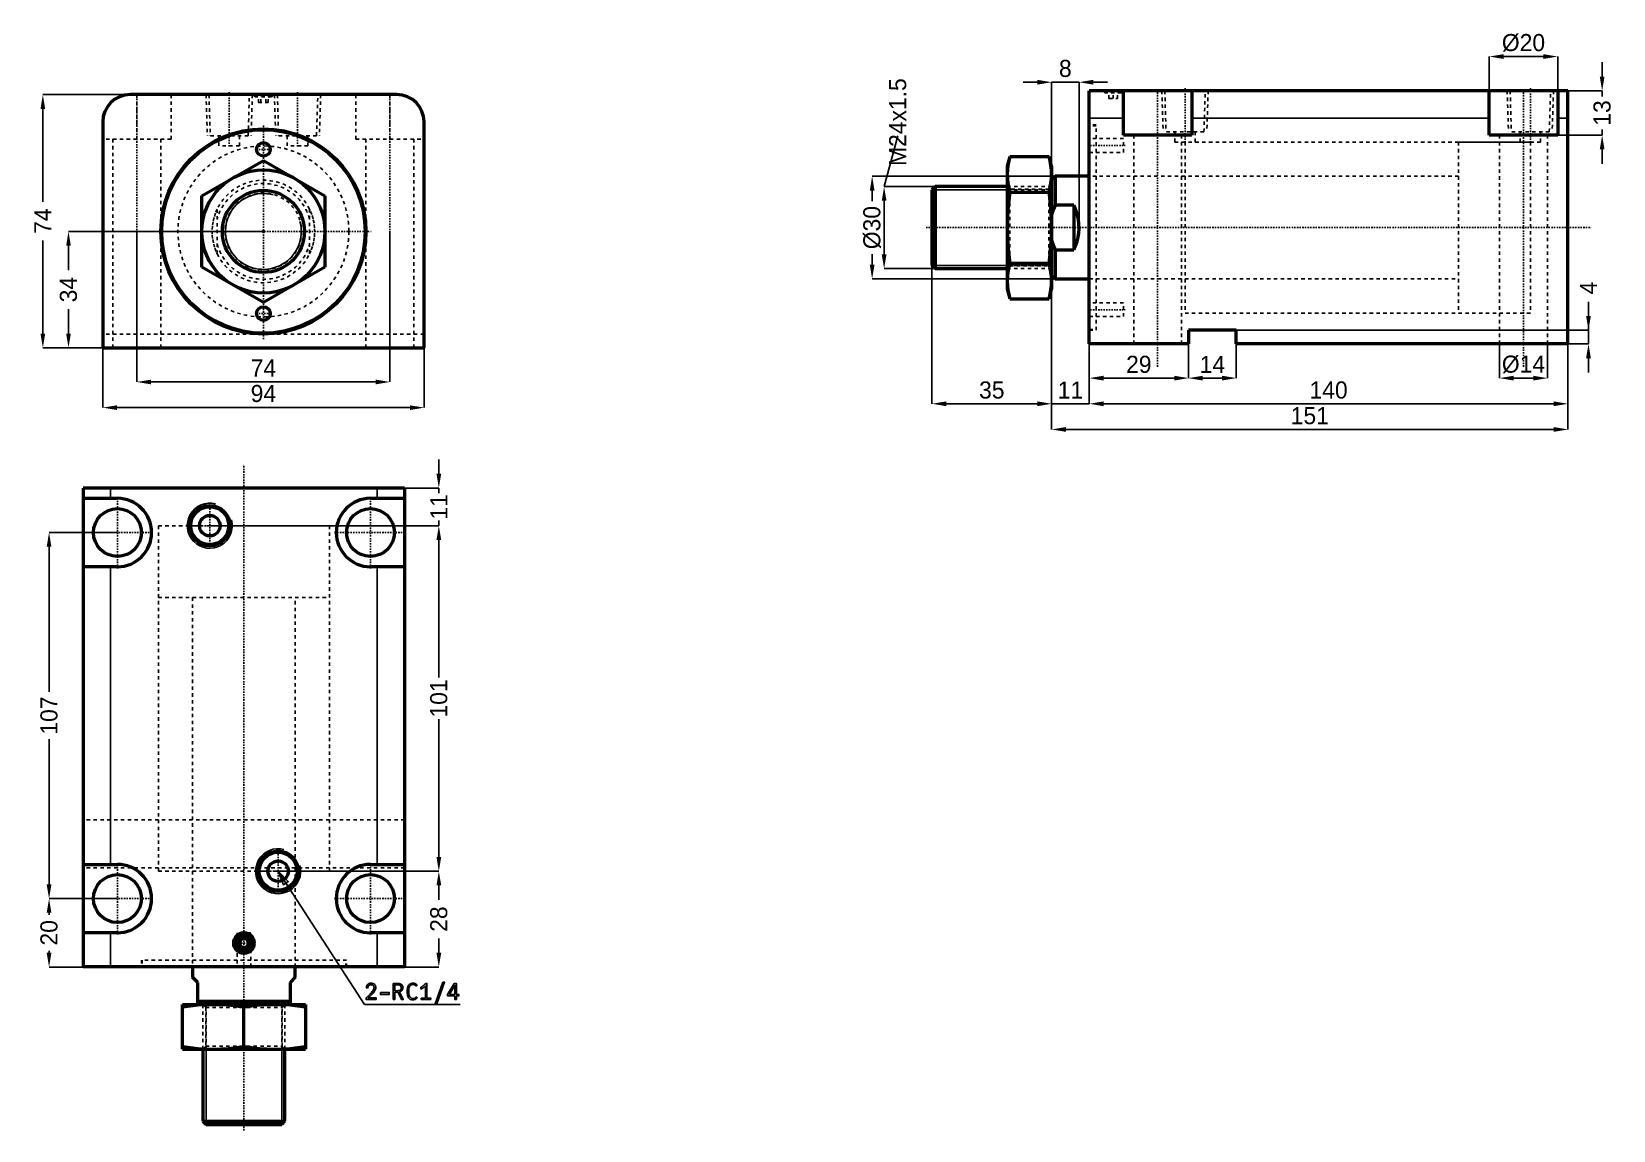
# Model space of a CAD drawing. Header units: millimetres. Extents: x -68 to 395, y -263 to 58.
import ezdxf

# ---------------------------------------------------------------- set-up
doc = ezdxf.new("R2010")
doc.units = ezdxf.units.MM
doc.linetypes.add('Center', pattern=[1.5, 0.45, -0.5, 0.05, -0.5])
doc.linetypes.add('Dashed', pattern=[2, 1, -1])
for name, color, linetype, lineweight in [('2d ConnectionPoints', 7, 'Continuous', 50), ('AM_0', 7, 'Continuous', 50), ('AM_4', 3, 'Continuous', 25), ('AM_5', 3, 'Continuous', 25), ('AM_7', 7, 'Center', 25), ('AM_9', 6, 'Dashed', 25)]:
    doc.layers.add(name, color=color, linetype=linetype, lineweight=lineweight)
doc.dimstyles.new('ISO-25', dxfattribs={"dimtxt": 2.5, "dimasz": 2.5, "dimexe": 1.25, "dimexo": 0.625, "dimtad": 1, "dimtxsty": 'Standard', "dimcen": 2.5, "dimadec": 0, "dimazin": 0, "dimtfac": 1, "dimtmove": 0, "dimatfit": 3, "dimfxl": 1, "dimarcsym": 0})

# ---------------------------------------------------------------- blocks, each defined once
blk = doc.blocks.new('1_CXHC_NUTM24X1_5_0_in_CXHC_A_EX_LA_50_80ST_0__CN_0')
at = {"layer": 'AM_0'}
for p, q in [((-18, 10.39), (0, 20.78)), ((0, 20.78), (18, 10.39)), ((-18, -10.39), (-18, 10.39)), ((18, 10.39), (18, -10.39)), ((0, -20.78), (-18, -10.39)), ((18, -10.39), (0, -20.78))]:
    blk.add_line(p, q, dxfattribs=at)
blk.add_circle((0, 0), 18, dxfattribs=at)
at = {"layer": 'AM_9'}
blk.add_circle((0, 0), 11.19, dxfattribs=at)
blk = doc.blocks.new('2_RODcxhc_a_sd_50_80_EX_0_in_CXHC_A_EX_LA_50_80ST_0__CN_0')
at = {"layer": 'AM_0'}
blk.add_circle((0, 0), 12, dxfattribs=at)
at = {"layer": 'AM_5'}
blk.add_arc((0, 0), 11.08, 75, 15, dxfattribs=at)
at = {"layer": 'AM_9'}
for p, q in [((-13.5, -6.54), (-13.5, 6.54)), ((13.5, 6.54), (13.5, -6.54))]:
    blk.add_line(p, q, dxfattribs=at)
for points in [[(-13.5, 6.54), (-14.02, 5.34), (-14.43, 4.09), (-14.73, 2.82), (-14.92, 1.53), (-15, 0.22), (-14.96, -1.09), (-14.81, -2.39), (-14.54, -3.67), (-14.17, -4.92), (-13.69, -6.14), (-13.5, -6.54)], [(13.5, -6.54), (14.02, -5.34), (14.43, -4.09), (14.73, -2.82), (14.92, -1.53), (15, -0.22), (14.96, 1.09), (14.81, 2.39), (14.54, 3.67), (14.17, 4.92), (13.69, 6.14), (13.5, 6.54)]]:
    blk.add_lwpolyline(points, dxfattribs=at)
for radius, start, end in [(15, 25.8419, 154.1581), (14, 15.3589, 164.6411), (14, 195.3589, 344.6411), (15, 205.8419, 334.1581)]:
    blk.add_arc((0, 0), radius, start, end, dxfattribs=at)
blk = doc.blocks.new('3_bodycxhc_la_a_50_80_0_in_CXHC_A_EX_LA_50_80ST_0__CN_0')
at = {"layer": 'AM_0'}
for p, q in [((39, 40), (-39, 40)), ((-47, 32), (-47, -34)), ((47, -34), (47, 32)), ((-47, -34), (47, -34))]:
    blk.add_line(p, q, dxfattribs=at)
for centre, radius in [((0, 0), 30), ((0, 0), 29.75), ((0, 24), 2), ((0, -24), 2)]:
    blk.add_circle(centre, radius, dxfattribs=at)
for centre, start, end in [((-39, 32), 90, 180), ((39, 32), 360, 90)]:
    blk.add_arc(centre, 8, start, end, dxfattribs=at)
at = {"layer": 'AM_5', "linetype": 'Dashed'}
for p, q in [((-16.77, 40), (-16.39, 28)), ((-3.23, 40), (-3.61, 28)), ((3.23, 40), (3.61, 28)), ((16.77, 40), (16.39, 28))]:
    blk.add_line(p, q, dxfattribs=at)
at = {"layer": 'AM_7'}
for p, q in [((-37, -40.7), (-37, 40.7)), ((-10, 40.75), (-10, 24.25)), ((0, 40.03), (0, 39.37)), ((10, 40.75), (10, 24.25)), ((37, -40.7), (37, 40.7)), ((0, -31.5), (0, 31.5)), ((-2.1, 24), (2.1, 24)), ((-31.5, 0), (31.5, 0)), ((-2.1, -24), (2.1, -24))]:
    blk.add_line(p, q, dxfattribs=at)
at = {"layer": 'AM_9'}
for p, q in [((-37, 27), (-37, 40)), ((-27, 27), (-27, 40)), ((-15.91, 40), (-15.54, 28)), ((-4.46, 28), (-4.09, 40)), ((-3, 40), (-2.4, 39.4)), ((-2.1, 39.7), (-2.4, 39.4)), ((2.4, 39.4), (-2.4, 39.4)), ((2.1, 39.7), (-2.1, 39.7)), ((-1.44, 37.7), (-1.44, 39.7)), ((-1.44, 37.7), (1.44, 37.7)), ((-0.72, 37.7), (-0.72, 39.7)), ((0.72, 37.7), (0.72, 39.7)), ((1.44, 37.7), (1.44, 39.7)), ((2.4, 39.4), (2.1, 39.7)), ((2.4, 39.4), (3, 40)), ((4.09, 40), (4.46, 28)), ((15.54, 28), (15.91, 40)), ((27, 40), (27, 27)), ((37, 27), (37, 40)), ((-4.46, 28), (-15.54, 28)), ((-13, 28), (-13, 25)), ((-7, 25), (-7, 28)), ((15.54, 28), (4.46, 28)), ((7, 28), (7, 25)), ((13, 25), (13, 28)), ((-27, 27), (-47, 27)), ((-44, 27), (-44, -34)), ((-30, -34), (-30, 27)), ((-7, 25), (-13, 25)), ((13, 25), (7, 25)), ((27, 27), (47, 27)), ((30, 27), (30, -34)), ((44, -34), (44, 27)), ((47, -30), (-47, -30))]:
    blk.add_line(p, q, dxfattribs=at)
blk.add_circle((0, 0), 25, dxfattribs=at)
blk = doc.blocks.new('*D4')
at = {"layer": 'AM_5', "color": 0, "lineweight": -2}
for p, q in [((-47, -34), (-47, -51.5)), ((47, -34), (47, -51.5)), ((-42.83, -51.5), (42.83, -51.5))]:
    blk.add_line(p, q, dxfattribs=at)
at = {"layer": 'AM_5', "color": 0}
for points in [[(-42.83, -50.81), (-42.83, -52.19), (-47, -51.5)], [(42.83, -52.19), (42.83, -50.81), (47, -51.5)]]:
    blk.add_solid(points, dxfattribs=at)
at = {"layer": 'Defpoints', "color": 0}
for p in [(-47, -34), (47, -34), (47, -51.5)]:
    blk.add_point(p, dxfattribs=at)
at = {"layer": 'AM_5', "color": 0, "insert": (0, -47.39), "char_height": 5, "attachment_point": 5}
blk.add_mtext('94', dxfattribs=at)
blk = doc.blocks.new('*D5')
at = {"layer": 'AM_5', "color": 0, "lineweight": -2}
for p, q in [((-37, 0), (-37, -44)), ((37, 0), (37, -44)), ((-32.83, -44), (32.83, -44))]:
    blk.add_line(p, q, dxfattribs=at)
at = {"layer": 'AM_5', "color": 0}
for points in [[(-32.83, -43.31), (-32.83, -44.69), (-37, -44)], [(32.83, -44.69), (32.83, -43.31), (37, -44)]]:
    blk.add_solid(points, dxfattribs=at)
at = {"layer": 'Defpoints', "color": 0}
for p in [(-37, 0), (37, 0), (37, -44)]:
    blk.add_point(p, dxfattribs=at)
at = {"layer": 'AM_5', "color": 0, "insert": (0, -39.91), "char_height": 5, "attachment_point": 5}
blk.add_mtext('74', dxfattribs=at)
blk = doc.blocks.new('*D6')
at = {"layer": 'AM_5', "color": 0, "lineweight": -2}
for p, q in [((-39, 40), (-64.5, 40)), ((-64.5, 35.83), (-64.5, 8.67)), ((-64.5, -29.83), (-64.5, -2.67)), ((-47, -34), (-64.5, -34))]:
    blk.add_line(p, q, dxfattribs=at)
at = {"layer": 'AM_5', "color": 0}
for points in [[(-63.81, 35.83), (-65.19, 35.83), (-64.5, 40)], [(-65.19, -29.83), (-63.81, -29.83), (-64.5, -34)]]:
    blk.add_solid(points, dxfattribs=at)
at = {"layer": 'Defpoints', "color": 0}
for p in [(-64.5, 40), (-39, 40), (-47, -34)]:
    blk.add_point(p, dxfattribs=at)
at = {"layer": 'AM_5', "color": 0, "insert": (-64.5, 3), "char_height": 5, "attachment_point": 5, "rotation": 90}
blk.add_mtext('74', dxfattribs=at)
blk = doc.blocks.new('*D7')
at = {"layer": 'AM_5', "color": 0, "lineweight": -2}
for p, q in [((0, 0), (-57, 0)), ((-57, -4.17), (-57, -11.31)), ((-57, -29.83), (-57, -22.69)), ((-47, -34), (-57, -34))]:
    blk.add_line(p, q, dxfattribs=at)
at = {"layer": 'AM_5', "color": 0}
for points in [[(-56.31, -4.17), (-57.69, -4.17), (-57, 0)], [(-57.69, -29.83), (-56.31, -29.83), (-57, -34)]]:
    blk.add_solid(points, dxfattribs=at)
at = {"layer": 'Defpoints', "color": 0}
for p in [(-57, 0), (0, 0), (-47, -34)]:
    blk.add_point(p, dxfattribs=at)
at = {"layer": 'AM_5', "color": 0, "insert": (-57, -17), "char_height": 5, "attachment_point": 5, "rotation": 90}
blk.add_mtext('34', dxfattribs=at)
blk = doc.blocks.new('1_CXHC_NUTM24X1_5_0_in_CXHC_A_EX_LA_50_80ST_0__CN_2')
at = {"layer": 'AM_0'}
for p, q in [((-23.25, 20.78), (-24, 18)), ((-23.25, 20.78), (-11.75, 20.78)), ((-11, 18), (-11.75, 20.78)), ((-24, 18), (-24, -18)), ((-11, 18), (-11, -18)), ((-23.25, 10.39), (-11.75, 10.39)), ((-23.25, -10.39), (-11.75, -10.39)), ((-24, -18), (-23.25, -20.78)), ((-11.75, -20.78), (-11, -18)), ((-23.25, -20.78), (-11.75, -20.78))]:
    blk.add_line(p, q, dxfattribs=at)
for points in [[(-23.25, 20.78), (-23.57, 19.49), (-23.8, 18.2), (-23.95, 16.89), (-24, 15.59)], [(-11, 15.59), (-11.05, 16.89), (-11.2, 18.19), (-11.43, 19.49), (-11.75, 20.78)], [(-24, 15.59), (-23.95, 14.29), (-23.8, 12.99), (-23.57, 11.69), (-23.25, 10.39)], [(-11.75, 10.39), (-11.43, 11.68), (-11.2, 12.98), (-11.05, 14.28), (-11, 15.59)], [(-23.25, 10.39), (-23.57, 7.81), (-23.8, 5.22), (-23.95, 2.61), (-24, 0)], [(-11, 0), (-11.05, 2.67), (-11.21, 5.35), (-11.44, 7.87), (-11.75, 10.39)], [(-24, 0), (-23.95, -2.67), (-23.79, -5.35), (-23.56, -7.87), (-23.25, -10.39)], [(-11.75, -10.39), (-11.43, -7.81), (-11.2, -5.22), (-11.05, -2.61), (-11, 0)], [(-23.25, -10.39), (-23.57, -11.68), (-23.8, -12.98), (-23.95, -14.28), (-24, -15.59)], [(-11, -15.59), (-11.05, -14.29), (-11.2, -12.99), (-11.43, -11.69), (-11.75, -10.39)], [(-24, -15.59), (-23.95, -16.89), (-23.8, -18.19), (-23.57, -19.49), (-23.25, -20.78)], [(-11.75, -20.78), (-11.43, -19.49), (-11.2, -18.2), (-11.05, -16.89), (-11, -15.59)]]:
    blk.add_lwpolyline(points, dxfattribs=at)
at = {"layer": 'AM_5', "linetype": 'Dashed'}
for p, q in [((-11, 12), (-24, 12)), ((-11, -12), (-24, -12))]:
    blk.add_line(p, q, dxfattribs=at)
at = {"layer": 'AM_9'}
for p, q in [((-23.19, 11.19), (-24, 12)), ((-11.81, 11.19), (-23.19, 11.19)), ((-23.19, 11.19), (-23.19, -11.19)), ((-11, 12), (-11.81, 11.19)), ((-11.81, 11.19), (-11.81, -11.19)), ((-24, -12), (-23.19, -11.19)), ((-23.19, -11.19), (-11.81, -11.19)), ((-11.81, -11.19), (-11, -12))]:
    blk.add_line(p, q, dxfattribs=at)
blk = doc.blocks.new('2_RODcxhc_a_sd_50_80_EX_0_in_CXHC_A_EX_LA_50_80ST_0__CN_2')
at = {"layer": 'AM_0'}
for p, q in [((-10, 15), (-11, 14)), ((0, 15), (-10, 15)), ((-10, 15), (-10, 6.54)), ((-45.08, 12), (-46, 11.08)), ((-46, 11.08), (-46, -11.08)), ((-24, 12), (-45.08, 12)), ((-45.08, 12), (-45.08, -12)), ((-4.5, 6.54), (-10, 6.54)), ((-4.5, 6.54), (-4.5, -6.54)), ((-10, -6.54), (-4.5, -6.54)), ((-10, -6.54), (-10, -15)), ((-46, -11.08), (-45.08, -12)), ((-45.08, -12), (-24, -12)), ((-11, -14), (-10, -15)), ((-10, -15), (0, -15))]:
    blk.add_line(p, q, dxfattribs=at)
for points in [[(-10, 6.54), (-10.55, 5.15), (-11, 3.71)], [(-4.5, -6.54), (-3.98, -5.34), (-3.57, -4.09), (-3.27, -2.82), (-3.08, -1.53), (-3, -0.22), (-3.04, 1.09), (-3.19, 2.39), (-3.46, 3.67), (-3.83, 4.92), (-4.31, 6.14), (-4.5, 6.54)], [(-11, -3.71), (-10.6, -5.01), (-10, -6.54)]]:
    blk.add_lwpolyline(points, dxfattribs=at)
at = {"layer": 'AM_5'}
for p, q in [((-46, 11.08), (-24, 11.08)), ((-46, -11.08), (-24, -11.08))]:
    blk.add_line(p, q, dxfattribs=at)
at = {"layer": 'AM_5', "linetype": 'Dashed'}
for p, q in [((-24, 11.08), (-11, 11.08)), ((-11, 12), (-11, 11.08)), ((-24, -11.08), (-11, -11.08)), ((-11, -12), (-11, -11.08))]:
    blk.add_line(p, q, dxfattribs=at)
at = {"layer": 'AM_7'}
blk.add_line((-47.75, 0), (147, 0), dxfattribs=at)
at = {"layer": 'AM_9'}
for p, q in [((129, 25), (108, 25)), ((108, 25), (108, -25)), ((129, 25), (129, -25)), ((108, 15), (0, 15)), ((-11, 12), (-24, 12)), ((-24, -12), (-11, -12)), ((0, -15), (108, -15)), ((108, -25), (129, -25))]:
    blk.add_line(p, q, dxfattribs=at)
blk = doc.blocks.new('3_bodycxhc_la_a_50_80_0_in_CXHC_A_EX_LA_50_80ST_0__CN_2')
at = {"layer": 'AM_0'}
for p, q in [((140, 40), (0, 40)), ((0, -34), (0, 40)), ((10, 27), (10, 40)), ((30, 40), (30, 27)), ((117, 27), (117, 40)), ((137, 40), (137, 27)), ((140, -34), (140, 40)), ((30, 27), (10, 27)), ((137, 27), (117, 27)), ((29, -30), (29, -34)), ((43, -30), (29, -30)), ((43, -34), (43, -30)), ((29, -34), (0, -34)), ((140, -34), (43, -34))]:
    blk.add_line(p, q, dxfattribs=at)
at = {"layer": 'AM_4'}
for p, q in [((10, 32), (0, 32)), ((117, 32), (30, 32)), ((140, 32), (137, 32))]:
    blk.add_line(p, q, dxfattribs=at)
at = {"layer": 'AM_5', "linetype": 'Dashed'}
for p, q in [((21.23, 40), (21.61, 28)), ((34.77, 40), (34.39, 28)), ((122.23, 40), (122.61, 28)), ((135.77, 40), (135.39, 28))]:
    blk.add_line(p, q, dxfattribs=at)
at = {"layer": 'AM_7'}
for p, q in [((7, 40.03), (7, 39.37)), ((20, -40.7), (20, 40.7)), ((28, 40.75), (28, 24.25)), ((127, -40.7), (127, 40.7)), ((129, 40.75), (129, 24.25)), ((-0.5, 24), (10.5, 24)), ((-0.5, -24), (10.5, -24))]:
    blk.add_line(p, q, dxfattribs=at)
at = {"layer": 'AM_9'}
for p, q in [((4, 40), (4.6, 39.4)), ((4.9, 39.7), (4.6, 39.4)), ((9.4, 39.4), (4.6, 39.4)), ((9.1, 39.7), (4.9, 39.7)), ((5.75, 37.7), (5.75, 39.7)), ((5.75, 37.7), (8.25, 37.7)), ((7, 37.7), (7, 39.7)), ((8.25, 37.7), (8.25, 39.7)), ((9.4, 39.4), (9.1, 39.7)), ((9.4, 39.4), (10, 40)), ((22.09, 40), (22.46, 28)), ((33.54, 28), (33.91, 40)), ((123.09, 40), (123.46, 28)), ((134.54, 28), (134.91, 40)), ((2, 30), (0, 30)), ((2, 29.75), (0, 29.75)), ((2, -30), (2, 30)), ((33.54, 28), (22.46, 28)), ((25, 28), (25, 25)), ((31, 25), (31, 28)), ((134.54, 28), (123.46, 28)), ((126, 28), (126, 25)), ((132, 25), (132, 28)), ((10, 26), (0, 26)), ((10, 22), (10, 26)), ((13, 27), (13, -34)), ((132, 25), (25, 25)), ((27, -34), (27, 27)), ((28, 25), (28, -25)), ((120, 27), (120, -34)), ((129, 25), (129, -25)), ((134, -34), (134, 27)), ((0, 22), (10, 22)), ((28, 15), (0, 15)), ((0, -15), (28, -15)), ((10, -22), (0, -22)), ((10, -26), (10, -22)), ((0, -26), (10, -26)), ((28, -25), (129, -25)), ((0, -29.75), (2, -29.75)), ((0, -30), (2, -30))]:
    blk.add_line(p, q, dxfattribs=at)
blk = doc.blocks.new('*D25')
at = {"layer": 'AM_5', "color": 0, "lineweight": -2}
for p, q in [((270.54, -28.87), (270.54, -42.87)), ((241.54, -32.87), (241.54, -42.87)), ((245.71, -42.87), (266.38, -42.87))]:
    blk.add_line(p, q, dxfattribs=at)
at = {"layer": 'AM_5', "color": 0}
for points in [[(245.71, -42.18), (245.71, -43.57), (241.54, -42.87)], [(266.38, -43.57), (266.38, -42.18), (270.54, -42.87)]]:
    blk.add_solid(points, dxfattribs=at)
at = {"layer": 'Defpoints', "color": 0}
for p in [(270.54, -28.87), (241.54, -32.87), (270.54, -42.87)]:
    blk.add_point(p, dxfattribs=at)
at = {"layer": 'AM_5', "color": 0, "insert": (256.04, -38.87), "char_height": 5, "attachment_point": 5}
blk.add_mtext('29', dxfattribs=at)
blk = doc.blocks.new('*D26')
at = {"layer": 'AM_5', "color": 0, "lineweight": -2}
for p, q in [((241.54, -32.87), (241.54, -50.37)), ((381.54, -32.87), (381.54, -50.37)), ((245.71, -50.37), (377.38, -50.37))]:
    blk.add_line(p, q, dxfattribs=at)
at = {"layer": 'AM_5', "color": 0}
for points in [[(245.71, -49.68), (245.71, -51.07), (241.54, -50.37)], [(377.38, -51.07), (377.38, -49.68), (381.54, -50.37)]]:
    blk.add_solid(points, dxfattribs=at)
at = {"layer": 'Defpoints', "color": 0}
for p in [(241.54, -32.87), (381.54, -32.87), (381.54, -50.37)]:
    blk.add_point(p, dxfattribs=at)
at = {"layer": 'AM_5', "color": 0, "insert": (311.54, -46.37), "char_height": 5, "attachment_point": 5}
blk.add_mtext('140', dxfattribs=at)
blk = doc.blocks.new('*D27')
at = {"layer": 'AM_5', "color": 0, "lineweight": -2}
for p, q in [((230.54, 1.13), (230.54, -57.87)), ((381.54, -32.87), (381.54, -57.87)), ((234.71, -57.87), (377.38, -57.87))]:
    blk.add_line(p, q, dxfattribs=at)
at = {"layer": 'AM_5', "color": 0}
for points in [[(234.71, -57.18), (234.71, -58.57), (230.54, -57.87)], [(377.38, -58.57), (377.38, -57.18), (381.54, -57.87)]]:
    blk.add_solid(points, dxfattribs=at)
at = {"layer": 'Defpoints', "color": 0}
for p in [(230.54, 1.13), (381.54, -32.87), (381.54, -57.87)]:
    blk.add_point(p, dxfattribs=at)
at = {"layer": 'AM_5', "color": 0, "insert": (306.04, -53.87), "char_height": 5, "attachment_point": 5}
blk.add_mtext('151', dxfattribs=at)
blk = doc.blocks.new('*D28')
at = {"layer": 'AM_5', "color": 0, "lineweight": -2}
for p, q in [((270.54, -28.87), (270.54, -42.87)), ((284.54, -32.87), (284.54, -42.87)), ((274.71, -42.87), (280.38, -42.87))]:
    blk.add_line(p, q, dxfattribs=at)
at = {"layer": 'AM_5', "color": 0}
for points in [[(274.71, -42.18), (274.71, -43.57), (270.54, -42.87)], [(280.38, -43.57), (280.38, -42.18), (284.54, -42.87)]]:
    blk.add_solid(points, dxfattribs=at)
at = {"layer": 'Defpoints', "color": 0}
for p in [(270.54, -28.87), (284.54, -32.87), (284.54, -42.87)]:
    blk.add_point(p, dxfattribs=at)
at = {"layer": 'AM_5', "color": 0, "insert": (277.54, -38.87), "char_height": 5, "attachment_point": 5}
blk.add_mtext('14', dxfattribs=at)
blk = doc.blocks.new('*D29')
at = {"layer": 'AM_5', "color": 0, "lineweight": -2}
for p, q in [((387.54, -28.87), (387.54, -20.54)), ((270.54, -28.87), (387.54, -28.87)), ((387.54, -28.87), (387.54, -32.87)), ((284.54, -32.87), (387.54, -32.87)), ((387.54, -37.04), (387.54, -41.21))]:
    blk.add_line(p, q, dxfattribs=at)
at = {"layer": 'AM_5', "color": 0}
for points in [[(386.85, -24.71), (388.24, -24.71), (387.54, -28.87)], [(388.24, -37.04), (386.85, -37.04), (387.54, -32.87)]]:
    blk.add_solid(points, dxfattribs=at)
at = {"layer": 'Defpoints', "color": 0}
for p in [(270.54, -28.87), (284.54, -32.87), (387.54, -32.87)]:
    blk.add_point(p, dxfattribs=at)
at = {"layer": 'AM_5', "color": 0, "insert": (387.54, -16.54), "char_height": 5, "attachment_point": 5, "rotation": 90}
blk.add_mtext('4', dxfattribs=at)
blk = doc.blocks.new('*D30')
at = {"layer": 'AM_5', "color": 0, "lineweight": -2}
for p, q in [((361.54, -32.87), (361.54, -42.87)), ((375.54, -32.87), (375.54, -42.87)), ((365.71, -42.87), (371.38, -42.87))]:
    blk.add_line(p, q, dxfattribs=at)
at = {"layer": 'AM_5', "color": 0}
for points in [[(365.71, -42.18), (365.71, -43.57), (361.54, -42.87)], [(371.38, -43.57), (371.38, -42.18), (375.54, -42.87)]]:
    blk.add_solid(points, dxfattribs=at)
at = {"layer": 'Defpoints', "color": 0}
for p in [(361.54, -32.87), (375.54, -32.87), (375.54, -42.87)]:
    blk.add_point(p, dxfattribs=at)
at = {"layer": 'AM_5', "color": 0, "insert": (368.54, -38.87), "char_height": 5, "attachment_point": 5}
blk.add_mtext('Ø14', dxfattribs=at)
blk = doc.blocks.new('*D31')
at = {"layer": 'AM_5', "color": 0, "lineweight": -2}
for p, q in [((358.54, 41.13), (358.54, 51.13)), ((362.71, 51.13), (374.38, 51.13)), ((378.54, 41.13), (378.54, 51.13))]:
    blk.add_line(p, q, dxfattribs=at)
at = {"layer": 'AM_5', "color": 0}
for points in [[(362.71, 51.82), (362.71, 50.43), (358.54, 51.13)], [(374.38, 50.43), (374.38, 51.82), (378.54, 51.13)]]:
    blk.add_solid(points, dxfattribs=at)
at = {"layer": 'Defpoints', "color": 0}
for p in [(378.54, 51.13), (358.54, 41.13), (378.54, 41.13)]:
    blk.add_point(p, dxfattribs=at)
at = {"layer": 'AM_5', "color": 0, "insert": (368.54, 55.13), "char_height": 5, "attachment_point": 5}
blk.add_mtext('Ø20', dxfattribs=at)
blk = doc.blocks.new('*D32')
at = {"layer": 'AM_5', "color": 0, "lineweight": -2}
for p, q in [((391.54, 45.29), (391.54, 49.46)), ((378.54, 41.13), (391.54, 41.13)), ((391.54, 41.13), (391.54, 39.46)), ((378.54, 28.13), (391.54, 28.13)), ((391.54, 28.13), (391.54, 29.79)), ((391.54, 23.96), (391.54, 19.79))]:
    blk.add_line(p, q, dxfattribs=at)
at = {"layer": 'AM_5', "color": 0}
for points in [[(390.85, 45.29), (392.24, 45.29), (391.54, 41.13)], [(392.24, 23.96), (390.85, 23.96), (391.54, 28.13)]]:
    blk.add_solid(points, dxfattribs=at)
at = {"layer": 'Defpoints', "color": 0}
for p in [(378.54, 41.13), (378.54, 28.13), (391.54, 28.13)]:
    blk.add_point(p, dxfattribs=at)
at = {"layer": 'AM_5', "color": 0, "insert": (391.54, 34.63), "char_height": 5, "attachment_point": 5, "rotation": 90}
blk.add_mtext('13', dxfattribs=at)
blk = doc.blocks.new('*D33')
at = {"layer": 'AM_5', "color": 0, "lineweight": -2}
for p, q in [((230.54, 1.13), (230.54, -50.37)), ((241.54, -32.87), (241.54, -50.37)), ((226.38, -50.37), (222.21, -50.37)), ((230.54, -50.37), (241.54, -50.37)), ((245.71, -50.37), (249.88, -50.37))]:
    blk.add_line(p, q, dxfattribs=at)
at = {"layer": 'AM_5', "color": 0}
for points in [[(226.38, -51.07), (226.38, -49.68), (230.54, -50.37)], [(245.71, -49.68), (245.71, -51.07), (241.54, -50.37)]]:
    blk.add_solid(points, dxfattribs=at)
at = {"layer": 'Defpoints', "color": 0}
for p in [(230.54, 1.13), (241.54, -32.87), (241.54, -50.37)]:
    blk.add_point(p, dxfattribs=at)
at = {"layer": 'AM_5', "color": 0, "insert": (236.04, -46.37), "char_height": 5, "attachment_point": 5}
blk.add_mtext('11', dxfattribs=at)
blk = doc.blocks.new('*D34')
at = {"layer": 'AM_5', "color": 0, "lineweight": -2}
for p, q in [((226.38, 43.63), (222.21, 43.63)), ((230.54, 1.13), (230.54, 43.63)), ((230.54, 43.63), (238.54, 43.63)), ((238.54, 1.13), (238.54, 43.63)), ((242.71, 43.63), (246.88, 43.63))]:
    blk.add_line(p, q, dxfattribs=at)
at = {"layer": 'AM_5', "color": 0}
for points in [[(226.38, 42.93), (226.38, 44.32), (230.54, 43.63)], [(242.71, 44.32), (242.71, 42.93), (238.54, 43.63)]]:
    blk.add_solid(points, dxfattribs=at)
at = {"layer": 'Defpoints', "color": 0}
for p in [(238.54, 43.63), (230.54, 1.13), (238.54, 1.13)]:
    blk.add_point(p, dxfattribs=at)
at = {"layer": 'AM_5', "color": 0, "insert": (234.54, 47.63), "char_height": 5, "attachment_point": 5}
blk.add_mtext('8', dxfattribs=at)
blk = doc.blocks.new('*D35')
at = {"layer": 'AM_5', "color": 0, "lineweight": -2}
for p, q in [((195.54, 1.13), (195.54, -50.37)), ((230.54, 1.13), (230.54, -50.37)), ((199.71, -50.37), (226.38, -50.37))]:
    blk.add_line(p, q, dxfattribs=at)
at = {"layer": 'AM_5', "color": 0}
for points in [[(199.71, -49.68), (199.71, -51.07), (195.54, -50.37)], [(226.38, -51.07), (226.38, -49.68), (230.54, -50.37)]]:
    blk.add_solid(points, dxfattribs=at)
at = {"layer": 'Defpoints', "color": 0}
for p in [(195.54, 1.13), (230.54, 1.13), (230.54, -50.37)]:
    blk.add_point(p, dxfattribs=at)
at = {"layer": 'AM_5', "color": 0, "insert": (213.04, -46.37), "char_height": 5, "attachment_point": 5}
blk.add_mtext('35', dxfattribs=at)
blk = doc.blocks.new('*D36')
at = {"layer": 'AM_5', "color": 0, "lineweight": -2}
for p, q in [((231.54, 16.13), (178.04, 16.13)), ((178.04, 11.96), (178.04, 8.88)), ((178.04, -9.71), (178.04, -6.62)), ((231.54, -13.87), (178.04, -13.87))]:
    blk.add_line(p, q, dxfattribs=at)
at = {"layer": 'AM_5', "color": 0}
for points in [[(178.74, 11.96), (177.35, 11.96), (178.04, 16.13)], [(177.35, -9.71), (178.74, -9.71), (178.04, -13.87)]]:
    blk.add_solid(points, dxfattribs=at)
at = {"layer": 'Defpoints', "color": 0}
for p in [(178.04, 16.13), (231.54, 16.13), (231.54, -13.87)]:
    blk.add_point(p, dxfattribs=at)
at = {"layer": 'AM_5', "color": 0, "insert": (178.04, 1.13), "char_height": 5, "attachment_point": 5, "rotation": 90}
blk.add_mtext('Ø30', dxfattribs=at)
blk = doc.blocks.new('*D37')
at = {"layer": 'AM_5', "color": 0, "lineweight": -2}
for p, q in [((181.54, 13.13), (185.54, 27.96)), ((196.54, 13.13), (181.54, 13.13)), ((181.54, -6.71), (181.54, 8.96)), ((196.54, -10.87), (181.54, -10.87))]:
    blk.add_line(p, q, dxfattribs=at)
at = {"layer": 'AM_5', "color": 0}
for points in [[(182.24, 8.96), (180.85, 8.96), (181.54, 13.13)], [(180.85, -6.71), (182.24, -6.71), (181.54, -10.87)]]:
    blk.add_solid(points, dxfattribs=at)
at = {"layer": 'Defpoints', "color": 0}
for p in [(181.54, 13.13), (196.54, 13.13), (196.54, -10.87)]:
    blk.add_point(p, dxfattribs=at)
at = {"layer": 'AM_5', "color": 0, "insert": (185.54, 31.96), "char_height": 5, "attachment_point": 5, "rotation": 90}
blk.add_mtext('M24x1.5', dxfattribs=at)
blk = doc.blocks.new('1_CXHC_NUTM24X1_5_0_in_CXHC_A_EX_LA_50_80ST_0__CN_4')
at = {"layer": 'AM_0'}
for p, q in [((-18, -24), (-18, -11)), ((-18, -11), (18, -11)), ((0, -23.25), (0, -11.75)), ((18, -11), (18, -24)), ((-18, -24), (18, -24))]:
    blk.add_line(p, q, dxfattribs=at)
for points in [[(-9, -11), (-11.25, -11.05), (-13.5, -11.2), (-15.75, -11.43), (-18, -11.75)], [(0, -11.75), (-2.24, -11.43), (-4.48, -11.2), (-6.74, -11.05), (-9, -11)], [(9, -11), (6.75, -11.05), (4.5, -11.2), (2.25, -11.43), (0, -11.75)], [(18, -11.75), (15.76, -11.43), (13.52, -11.2), (11.26, -11.05), (9, -11)], [(-18, -23.25), (-15.76, -23.57), (-13.52, -23.8), (-11.26, -23.95), (-9, -24)], [(-9, -24), (-6.75, -23.95), (-4.5, -23.8), (-2.25, -23.57), (0, -23.25)], [(0, -23.25), (2.24, -23.57), (4.48, -23.8), (6.74, -23.95), (9, -24)], [(9, -24), (11.25, -23.95), (13.5, -23.8), (15.75, -23.57), (18, -23.25)]]:
    blk.add_lwpolyline(points, dxfattribs=at)
at = {"layer": 'AM_5', "linetype": 'Dashed'}
for p, q in [((-12, -11), (-12, -24)), ((12, -11), (12, -24))]:
    blk.add_line(p, q, dxfattribs=at)
at = {"layer": 'AM_9'}
for p, q in [((-12, -11), (-11.19, -11.81)), ((-11.19, -11.81), (-11.19, -23.19)), ((-11.19, -11.81), (11.19, -11.81)), ((11.19, -11.81), (12, -11)), ((11.19, -23.19), (11.19, -11.81)), ((-11.19, -23.19), (-12, -24)), ((-11.19, -23.19), (11.19, -23.19)), ((12, -24), (11.19, -23.19))]:
    blk.add_line(p, q, dxfattribs=at)
blk = doc.blocks.new('2_RODcxhc_a_sd_50_80_EX_0_in_CXHC_A_EX_LA_50_80ST_0__CN_4')
at = {"layer": 'AM_0'}
for p, q in [((-15, 0), (-15, -3)), ((15, -3), (15, 0)), ((-13.5, -4.5), (-15, -3)), ((-13.5, -11), (-13.5, -4.5)), ((15, -3), (13.5, -4.5)), ((13.5, -4.5), (13.5, -11)), ((-13.5, -10), (13.5, -10)), ((-12, -24), (-12, -45.08)), ((12, -45.08), (12, -24)), ((-12, -45.08), (-11.08, -46)), ((-12, -45.08), (12, -45.08)), ((-11.08, -46), (11.08, -46)), ((11.08, -46), (12, -45.08))]:
    blk.add_line(p, q, dxfattribs=at)
at = {"layer": 'AM_5', "linetype": 'Dashed'}
for p, q in [((-12, -11), (-11.08, -11)), ((-11.08, -24), (-11.08, -11)), ((11.08, -24), (11.08, -11)), ((12, -11), (11.08, -11))]:
    blk.add_line(p, q, dxfattribs=at)
at = {"layer": 'AM_5'}
for p, q in [((-11.08, -46), (-11.08, -24)), ((11.08, -46), (11.08, -24))]:
    blk.add_line(p, q, dxfattribs=at)
at = {"layer": 'AM_7'}
blk.add_line((0, -47.75), (0, 147), dxfattribs=at)
at = {"layer": 'AM_9'}
for p, q in [((-25, 129), (25, 129)), ((-25, 129), (-25, 108)), ((25, 108), (25, 129)), ((-25, 108), (25, 108)), ((-15, 108), (-15, 0)), ((15, 0), (15, 108)), ((-12, -11), (-12, -24)), ((12, -24), (12, -11))]:
    blk.add_line(p, q, dxfattribs=at)
blk = doc.blocks.new('3_bodycxhc_la_a_50_80_0_in_CXHC_A_EX_LA_50_80ST_0__CN_4')
at = {"layer": 'AM_0'}
for p, q in [((-47, 140), (-47, 0)), ((47, 140), (-47, 140)), ((47, 140), (47, 0)), ((-47, 137), (-37, 137)), ((37, 137), (47, 137)), ((-37, 117), (-47, 117)), ((47, 117), (37, 117)), ((-47, 30), (-37, 30)), ((37, 30), (47, 30)), ((-37, 10), (-47, 10)), ((47, 10), (37, 10)), ((-0.72, 8.25), (-1.44, 7)), ((-1.44, 7), (-0.72, 5.75)), ((0.72, 8.25), (-0.72, 8.25)), ((-0.72, 5.75), (0.72, 5.75)), ((1.44, 7), (0.72, 8.25)), ((0.72, 5.75), (1.44, 7)), ((47, 0), (-47, 0))]:
    blk.add_line(p, q, dxfattribs=at)
for centre, radius in [((-10, 129), 5.91), ((-10, 129), 5.54), ((-37, 127), 7), ((-10, 129), 3), ((37, 127), 7), ((10, 28), 5.91), ((10, 28), 5.54), ((10, 28), 3), ((-37, 20), 7), ((37, 20), 7), ((0, 7), 3), ((0, 7), 2.4), ((0, 7), 2.1)]:
    blk.add_circle(centre, radius, dxfattribs=at)
for centre, start, end in [((-37, 127), 270, 90), ((37, 127), 90, 270), ((-37, 20), 270, 90), ((37, 20), 90, 270)]:
    blk.add_arc(centre, 10, start, end, dxfattribs=at)
at = {"layer": 'AM_4'}
for p, q in [((-39, 140), (-39, 137)), ((39, 140), (39, 137)), ((-39, 117), (-39, 30)), ((39, 117), (39, 30)), ((-39, 10), (-39, 0)), ((39, 10), (39, 0))]:
    blk.add_line(p, q, dxfattribs=at)
at = {"layer": 'AM_5'}
for centre in [(-10, 129), (10, 28)]:
    blk.add_arc(centre, 6.58, 75, 15, dxfattribs=at)
at = {"layer": 'AM_7'}
for p, q in [((-37, 116.5), (-37, 137.5)), ((-10, 122.79), (-10, 135.21)), ((37, 116.5), (37, 137.5)), ((-47.5, 127), (-26.5, 127)), ((-16.21, 129), (-3.79, 129)), ((26.5, 127), (47.5, 127)), ((10, 21.79), (10, 34.21)), ((-37, 9.5), (-37, 30.5)), ((3.79, 28), (16.21, 28)), ((37, 9.5), (37, 30.5)), ((-47.5, 20), (-26.5, 20)), ((26.5, 20), (47.5, 20)), ((-3.15, 7), (3.15, 7))]:
    blk.add_line(p, q, dxfattribs=at)
at = {"layer": 'AM_9'}
for p, q in [((-25, 129), (25, 129)), ((-25, 129), (-25, 28)), ((25, 28), (25, 129)), ((47, 43), (-47, 43)), ((47, 29), (-47, 29)), ((-25, 28), (25, 28)), ((-15, 28), (-15, 0)), ((15, 0), (15, 28)), ((2, 10), (-2, 10)), ((-2, 10), (-2, 0)), ((2, 0), (2, 10)), ((30, 2), (-30, 2)), ((-30, 2), (-30, 0)), ((-29.75, 2), (-29.75, 0)), ((29.75, 0), (29.75, 2)), ((30, 0), (30, 2))]:
    blk.add_line(p, q, dxfattribs=at)
blk = doc.blocks.new('*D47')
at = {"layer": 'AM_5', "color": 0, "lineweight": -2}
for p, q in [((-42.69, -195.01), (-62.69, -195.01)), ((-62.69, -199.17), (-62.69, -199.76)), ((-62.69, -210.84), (-62.69, -210.26)), ((-52.69, -215.01), (-62.69, -215.01))]:
    blk.add_line(p, q, dxfattribs=at)
at = {"layer": 'AM_5', "color": 0}
for points in [[(-61.99, -199.17), (-63.38, -199.17), (-62.69, -195.01)], [(-63.38, -210.84), (-61.99, -210.84), (-62.69, -215.01)]]:
    blk.add_solid(points, dxfattribs=at)
at = {"layer": 'Defpoints', "color": 0}
for p in [(-62.69, -195.01), (-42.69, -195.01), (-52.69, -215.01)]:
    blk.add_point(p, dxfattribs=at)
at = {"layer": 'AM_5', "color": 0, "insert": (-62.69, -205.01), "char_height": 5, "attachment_point": 5, "rotation": 90}
blk.add_mtext('20', dxfattribs=at)
blk = doc.blocks.new('*D48')
at = {"layer": 'AM_5', "color": 0, "lineweight": -2}
for p, q in [((-42.69, -88.01), (-62.69, -88.01)), ((-62.69, -92.17), (-62.69, -134.59)), ((-62.69, -190.84), (-62.69, -148.42)), ((-42.69, -195.01), (-62.69, -195.01))]:
    blk.add_line(p, q, dxfattribs=at)
at = {"layer": 'AM_5', "color": 0}
for points in [[(-61.99, -92.17), (-63.38, -92.17), (-62.69, -88.01)], [(-63.38, -190.84), (-61.99, -190.84), (-62.69, -195.01)]]:
    blk.add_solid(points, dxfattribs=at)
at = {"layer": 'Defpoints', "color": 0}
for p in [(-62.69, -88.01), (-42.69, -88.01), (-42.69, -195.01)]:
    blk.add_point(p, dxfattribs=at)
at = {"layer": 'AM_5', "color": 0, "insert": (-62.69, -141.51), "char_height": 5, "attachment_point": 5, "rotation": 90}
blk.add_mtext('107', dxfattribs=at)
blk = doc.blocks.new('*D49')
at = {"layer": 'AM_5', "color": 0, "lineweight": -2}
for p, q in [((4.31, -187.01), (51.31, -187.01)), ((51.31, -191.17), (51.31, -195.34)), ((51.31, -210.84), (51.31, -206.67)), ((41.31, -215.01), (51.31, -215.01))]:
    blk.add_line(p, q, dxfattribs=at)
at = {"layer": 'AM_5', "color": 0}
for points in [[(52.01, -191.17), (50.62, -191.17), (51.31, -187.01)], [(50.62, -210.84), (52.01, -210.84), (51.31, -215.01)]]:
    blk.add_solid(points, dxfattribs=at)
at = {"layer": 'Defpoints', "color": 0}
for p in [(4.31, -187.01), (41.31, -215.01), (51.31, -215.01)]:
    blk.add_point(p, dxfattribs=at)
at = {"layer": 'AM_5', "color": 0, "insert": (51.31, -201.01), "char_height": 5, "attachment_point": 5, "rotation": 90}
blk.add_mtext('28', dxfattribs=at)
blk = doc.blocks.new('*D50')
at = {"layer": 'AM_5', "color": 0, "lineweight": -2}
for p, q in [((51.31, -70.84), (51.31, -66.67)), ((41.31, -75.01), (51.31, -75.01)), ((51.31, -75.01), (51.31, -76.51)), ((-15.69, -86.01), (51.31, -86.01)), ((51.31, -86.01), (51.31, -84.51)), ((51.31, -90.17), (51.31, -94.34))]:
    blk.add_line(p, q, dxfattribs=at)
at = {"layer": 'AM_5', "color": 0}
for points in [[(50.62, -70.84), (52.01, -70.84), (51.31, -75.01)], [(52.01, -90.17), (50.62, -90.17), (51.31, -86.01)]]:
    blk.add_solid(points, dxfattribs=at)
at = {"layer": 'Defpoints', "color": 0}
for p in [(41.31, -75.01), (51.31, -75.01), (-15.69, -86.01)]:
    blk.add_point(p, dxfattribs=at)
at = {"layer": 'AM_5', "color": 0, "insert": (51.31, -80.51), "char_height": 5, "attachment_point": 5, "rotation": 90}
blk.add_mtext('11', dxfattribs=at)
blk = doc.blocks.new('*D51')
at = {"layer": 'AM_5', "color": 0, "lineweight": -2}
for p, q in [((-15.69, -86.01), (51.31, -86.01)), ((51.31, -90.17), (51.31, -130.42)), ((51.31, -182.84), (51.31, -142.59)), ((4.31, -187.01), (51.31, -187.01))]:
    blk.add_line(p, q, dxfattribs=at)
at = {"layer": 'AM_5', "color": 0}
for points in [[(52.01, -90.17), (50.62, -90.17), (51.31, -86.01)], [(50.62, -182.84), (52.01, -182.84), (51.31, -187.01)]]:
    blk.add_solid(points, dxfattribs=at)
at = {"layer": 'Defpoints', "color": 0}
for p in [(-15.69, -86.01), (51.31, -86.01), (4.31, -187.01)]:
    blk.add_point(p, dxfattribs=at)
at = {"layer": 'AM_5', "color": 0, "insert": (51.31, -136.51), "char_height": 5, "attachment_point": 5, "rotation": 90}
blk.add_mtext('101', dxfattribs=at)

msp = doc.modelspace()

# ---------------------------------------------------------------- linework, layer by layer
at = {"layer": '2d ConnectionPoints'}
for p in [(0, 0), (0, 0), (241.543, 1.128), (241.543, 1.128), (-5.686, -215.007), (-5.686, -215.007)]:
    msp.add_point(p, dxfattribs=at)
at = {"layer": 'AM_5'}
for p, q in [((29.564, -226.007), (4.314, -187.007)), ((57.564, -226.007), (29.564, -226.007))]:
    msp.add_line(p, q, dxfattribs=at)
for points in [[(4.314, -187.007), (7.278, -190.052), (5.879, -190.958), (4.314, -187.007)], [(30.21, -223.896), (30.21, -223.896), (30.425, -223.701), (30.73, -223.415), (30.73, -223.415), (31.015, -223.138), (31.195, -222.959), (31.195, -222.959), (31.368, -222.778), (31.614, -222.494), (31.614, -222.494), (31.847, -222.194), (31.995, -221.985), (31.995, -221.985), (32.125, -221.778), (32.265, -221.482), (32.265, -221.482), (32.341, -221.204), (32.355, -221.03), (32.355, -221.03), (32.351, -220.932), (32.328, -220.793), (32.328, -220.793), (32.285, -220.665), (32.245, -220.585), (32.245, -220.585), (32.197, -220.51), (32.114, -220.411), (32.114, -220.411), (32.015, -220.329), (31.941, -220.282), (31.941, -220.282), (31.862, -220.244), (31.736, -220.202), (31.736, -220.202), (31.601, -220.179), (31.507, -220.175), (31.507, -220.175), (31.403, -220.179), (31.255, -220.203), (31.255, -220.203), (31.118, -220.246), (31.033, -220.286), (31.033, -220.286), (30.953, -220.334), (30.847, -220.421), (30.847, -220.421), (30.758, -220.526), (30.708, -220.606), (30.708, -220.606), (30.666, -220.693), (30.62, -220.834), (30.62, -220.834), (30.595, -220.99), (30.591, -221.101), (30.103, -221.101), (30.103, -221.101), (30.111, -220.935), (30.15, -220.702), (30.15, -220.702), (30.224, -220.492), (30.292, -220.364), (30.292, -220.364), (30.372, -220.246), (30.513, -220.092), (30.513, -220.092), (30.678, -219.965), (30.8, -219.896), (30.8, -219.896), (30.931, -219.838), (31.137, -219.776), (31.137, -219.776), (31.355, -219.743), (31.507, -219.736), (31.507, -219.736), (31.65, -219.742), (31.856, -219.774), (31.856, -219.774), (32.053, -219.832), (32.18, -219.886), (32.18, -219.886), (32.3, -219.951), (32.461, -220.07), (32.461, -220.07), (32.599, -220.214), (32.679, -220.325), (32.679, -220.325), (32.746, -220.444), (32.819, -220.64), (32.819, -220.64), (32.858, -220.854), (32.866, -221.007), (32.866, -221.007), (32.855, -221.18), (32.797, -221.447), (32.797, -221.447), (32.689, -221.72), (32.589, -221.907), (32.589, -221.907), (32.475, -222.093), (32.29, -222.362), (32.29, -222.362), (32.088, -222.619), (31.944, -222.783), (31.944, -222.783), (31.789, -222.95), (31.53, -223.222), (31.53, -223.222), (31.237, -223.517), (31.023, -223.727), (30.678, -224.065), (33.005, -224.069), (33.005, -224.507), (30.038, -224.507), (30.038, -224.052), (30.21, -223.896)], [(37.98, -219.795), (39.351, -219.795), (39.351, -219.795), (39.492, -219.8), (39.7, -219.829), (39.7, -219.829), (39.903, -219.882), (40.037, -219.931), (40.037, -219.931), (40.165, -219.992), (40.34, -220.106), (40.34, -220.106), (40.493, -220.246), (40.585, -220.355), (40.585, -220.355), (40.662, -220.476), (40.747, -220.679), (40.747, -220.679), (40.792, -220.908), (40.801, -221.075), (40.801, -221.075), (40.79, -221.259), (40.734, -221.51), (40.734, -221.51), (40.63, -221.728), (40.534, -221.857), (40.534, -221.857), (40.421, -221.971), (40.227, -222.116), (40.227, -222.116), (40.004, -222.228), (39.839, -222.284), (40.918, -224.54), (40.391, -224.54), (39.338, -222.362), (39.267, -222.362), (38.461, -222.362), (38.461, -224.507), (37.98, -224.507), (37.98, -219.795)], [(39.124, -221.94), (39.124, -221.94), (39.261, -221.937), (39.452, -221.925), (39.452, -221.925), (39.624, -221.901), (39.728, -221.88), (39.728, -221.88), (39.825, -221.85), (39.956, -221.787), (39.956, -221.787), (40.071, -221.7), (40.139, -221.629), (40.139, -221.629), (40.197, -221.546), (40.26, -221.394), (40.26, -221.394), (40.294, -221.21), (40.3, -221.069), (40.3, -221.069), (40.288, -220.889), (40.226, -220.662), (40.226, -220.662), (40.11, -220.486), (40.003, -220.398), (40.003, -220.398), (39.878, -220.328), (39.668, -220.253), (39.668, -220.253), (39.432, -220.212), (39.26, -220.204), (38.461, -220.204), (38.461, -221.94), (39.124, -221.94)], [(43.696, -224.618), (43.696, -224.618), (43.378, -224.593), (42.965, -224.466), (42.965, -224.466), (42.628, -224.229), (42.444, -224.01), (42.444, -224.01), (42.295, -223.744), (42.132, -223.258), (42.132, -223.258), (42.045, -222.667), (42.028, -222.216), (42.028, -222.216), (42.046, -221.74), (42.14, -221.122), (42.14, -221.122), (42.314, -220.62), (42.475, -220.349), (42.475, -220.349), (42.669, -220.128), (43.018, -219.889), (43.018, -219.889), (43.437, -219.761), (43.754, -219.736), (43.754, -219.736), (44.058, -219.759), (44.459, -219.88), (44.459, -219.88), (44.795, -220.104), (44.983, -220.312), (44.671, -220.565), (44.671, -220.565), (44.583, -220.473), (44.449, -220.358), (44.449, -220.358), (44.313, -220.272), (44.221, -220.23), (44.221, -220.23), (44.129, -220.199), (43.996, -220.164), (43.996, -220.164), (43.868, -220.146), (43.787, -220.143), (43.787, -220.143), (43.602, -220.152), (43.356, -220.2), (43.356, -220.2), (43.145, -220.29), (43.025, -220.373), (43.025, -220.373), (42.919, -220.474), (42.784, -220.656), (42.784, -220.656), (42.679, -220.877), (42.625, -221.044), (42.625, -221.044), (42.582, -221.23), (42.536, -221.542), (42.536, -221.542), (42.511, -221.896), (42.506, -222.154), (42.506, -222.154), (42.518, -222.536), (42.578, -223.036), (42.578, -223.036), (42.691, -223.451), (42.795, -223.68), (42.795, -223.68), (42.925, -223.869), (43.172, -224.074), (43.172, -224.074), (43.481, -224.184), (43.722, -224.205), (43.722, -224.205), (43.974, -224.186), (44.302, -224.086), (44.302, -224.086), (44.567, -223.899), (44.71, -223.727), (44.999, -223.987), (44.999, -223.987), (44.822, -224.214), (44.478, -224.46), (44.478, -224.46), (44.04, -224.593), (43.696, -224.618)], [(46.171, -224.091), (47.367, -224.091), (47.367, -220.575), (47.367, -220.575), (47.303, -220.64), (47.194, -220.741), (47.194, -220.741), (47.071, -220.846), (46.981, -220.919), (46.981, -220.919), (46.887, -220.992), (46.745, -221.095), (46.745, -221.095), (46.602, -221.191), (46.506, -221.251), (46.506, -221.251), (46.413, -221.305), (46.283, -221.371), (46.283, -221.371), (46.165, -221.418), (46.093, -221.439), (46.093, -220.945), (46.093, -220.945), (46.182, -220.903), (46.322, -220.823), (46.322, -220.823), (46.47, -220.723), (46.573, -220.645), (46.573, -220.645), (46.676, -220.561), (46.827, -220.431), (46.827, -220.431), (46.972, -220.297), (47.065, -220.204), (47.065, -220.204), (47.154, -220.113), (47.272, -219.985), (47.272, -219.985), (47.374, -219.867), (47.432, -219.795), (47.848, -219.795), (47.848, -224.091), (48.934, -224.091), (48.934, -224.507), (46.171, -224.507), (46.171, -224.091)], [(52.495, -219.47), (52.989, -219.47), (50.708, -225.742), (50.214, -225.742), (52.495, -219.47)], [(55.988, -223.467), (53.882, -223.467), (53.882, -223.045), (55.8, -219.795), (56.443, -219.795), (56.443, -223.029), (57.145, -223.029), (57.145, -223.467), (56.443, -223.467), (56.443, -224.507), (55.988, -224.507), (55.988, -223.467)], [(55.995, -223.029), (55.995, -220.341), (54.441, -223.029), (55.995, -223.029)], [(34.214, -222.414), (36.814, -222.414), (36.814, -222.999), (34.214, -222.999), (34.214, -222.414)]]:
    msp.add_lwpolyline(points, dxfattribs=at)

# ---------------------------------------------------------------- block references
for name, p in [('3_bodycxhc_la_a_50_80_0_in_CXHC_A_EX_LA_50_80ST_0__CN_2', (241.543, 1.128)), ('3_bodycxhc_la_a_50_80_0_in_CXHC_A_EX_LA_50_80ST_0__CN_0', (0, 0)), ('2_RODcxhc_a_sd_50_80_EX_0_in_CXHC_A_EX_LA_50_80ST_0__CN_2', (241.543, 1.128)), ('1_CXHC_NUTM24X1_5_0_in_CXHC_A_EX_LA_50_80ST_0__CN_0', (0, 0)), ('1_CXHC_NUTM24X1_5_0_in_CXHC_A_EX_LA_50_80ST_0__CN_2', (241.543, 1.128)), ('2_RODcxhc_a_sd_50_80_EX_0_in_CXHC_A_EX_LA_50_80ST_0__CN_0', (0, 0)), ('2_RODcxhc_a_sd_50_80_EX_0_in_CXHC_A_EX_LA_50_80ST_0__CN_4', (-5.686, -215.007)), ('3_bodycxhc_la_a_50_80_0_in_CXHC_A_EX_LA_50_80ST_0__CN_4', (-5.686, -215.007)), ('1_CXHC_NUTM24X1_5_0_in_CXHC_A_EX_LA_50_80ST_0__CN_4', (-5.686, -215.007))]:
    msp.add_blockref(name, p)

# ---------------------------------------------------------------- dimensions: what is measured, and where the dimension line sits
for base, p1, p2, text, picture, middle in [((378.543, 51.128), (358.543, 41.128), (378.543, 41.128), 'Ø20', '*D31', (368.543, 51.128)), ((238.543, 43.628), (230.543, 1.128), (238.543, 1.128), '8', '*D34', (234.543, 43.628)), ((37, -44), (-37, 0), (37, 0), '74', '*D5', (0, -44)), ((230.543, -50.372), (195.543, 1.128), (230.543, 1.128), '35', '*D35', (213.043, -50.372)), ((241.543, -50.372), (230.543, 1.128), (241.543, -32.872), '11', '*D33', (236.043, -50.372)), ((381.543, -57.872), (230.543, 1.128), (381.543, -32.872), '151', '*D27', (306.043, -57.872)), ((270.543, -42.872), (241.543, -32.872), (270.543, -28.872), '29', '*D25', (256.043, -42.872)), ((284.543, -42.872), (270.543, -28.872), (284.543, -32.872), '14', '*D28', (277.543, -42.872)), ((47, -51.5), (-47, -34), (47, -34), '94', '*D4', (0, -51.5)), ((381.543, -50.372), (241.543, -32.872), (381.543, -32.872), '140', '*D26', (311.543, -50.372)), ((375.543, -42.872), (361.543, -32.872), (375.543, -32.872), 'Ø14', '*D30', (368.543, -42.872))]:
    dim = msp.add_linear_dim(base=base, p1=p1, p2=p2, text=text, dimstyle='ISO-25', override={"dimtxt": 5, "dimasz": 4.166667, "dimexe": 0, "dimexo": 0, "dimgap": 1.5}, dxfattribs=at)
    dim.commit()
    dim.dimension.update_dxf_attribs({"geometry": picture, "text_midpoint": middle, "dimtype": 160})
for base, p1, p2, text, picture, middle in [((391.543, 28.128), (378.543, 41.128), (378.543, 28.128), '13', '*D32', (391.543, 34.628)), ((181.543, 13.128), (196.543, -10.872), (196.543, 13.128), 'M24x1.5', '*D37', (185.543, 31.961)), ((-64.5, 40), (-47, -34), (-39, 40), '74', '*D6', (-64.5, 3)), ((178.043, 16.128), (231.543, -13.872), (231.543, 16.128), 'Ø30', '*D36', (178.043, 1.128)), ((-57, 0), (-47, -34), (0, 0), '34', '*D7', (-57, -17)), ((387.543, -32.872), (270.543, -28.872), (284.543, -32.872), '4', '*D29', (387.543, -16.539)), ((51.314, -75.007), (-15.686, -86.007), (41.314, -75.007), '11', '*D50', (51.314, -80.507)), ((51.314, -86.007), (4.314, -187.007), (-15.686, -86.007), '101', '*D51', (51.314, -136.507)), ((-62.686, -88.007), (-42.686, -195.007), (-42.686, -88.007), '107', '*D48', (-62.686, -141.507)), ((51.314, -215.007), (4.314, -187.007), (41.314, -215.007), '28', '*D49', (51.314, -201.007)), ((-62.686, -195.007), (-52.686, -215.007), (-42.686, -195.007), '20', '*D47', (-62.686, -205.007))]:
    dim = msp.add_linear_dim(base=base, p1=p1, p2=p2, angle=90, text=text, dimstyle='ISO-25', override={"dimtxt": 5, "dimasz": 4.166667, "dimexe": 0, "dimexo": 0, "dimgap": 1.5}, dxfattribs=at)
    dim.commit()
    dim.dimension.update_dxf_attribs({"geometry": picture, "text_midpoint": middle, "dimtype": 160, "text_rotation": 90})

doc.saveas('drawing.dxf')
